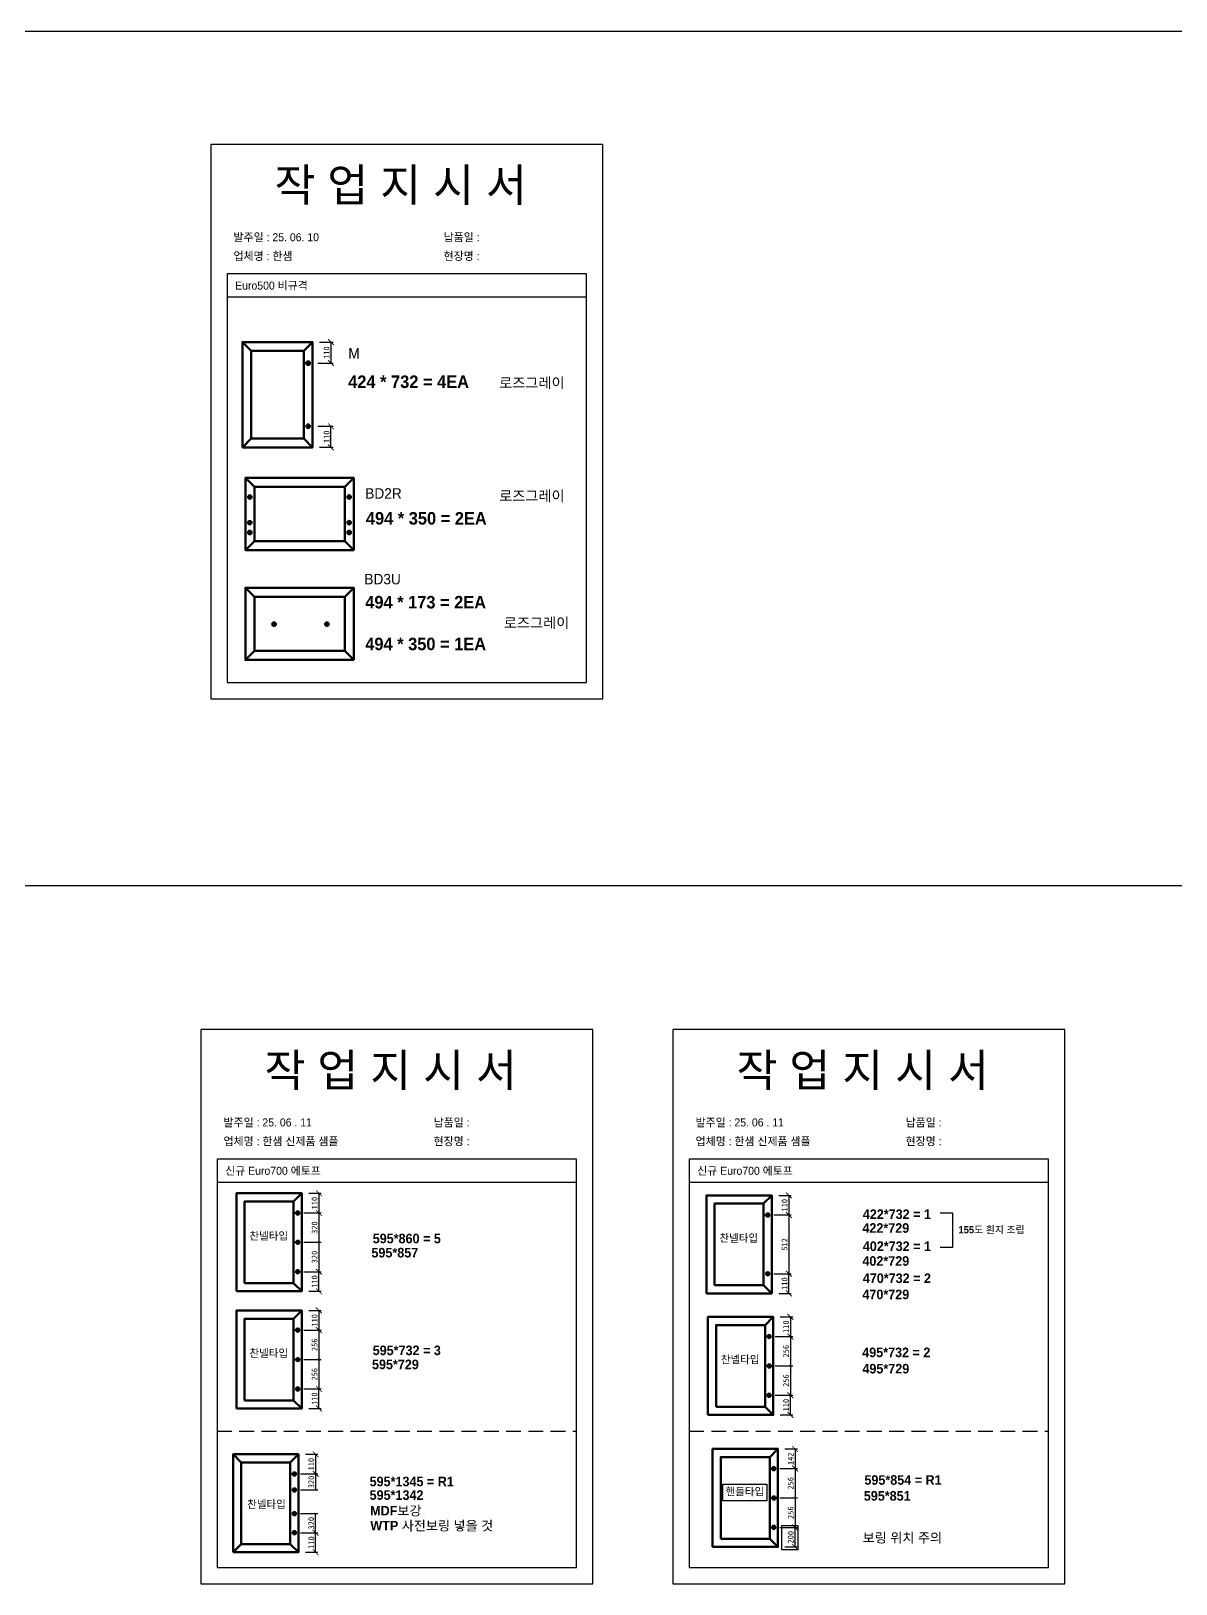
# Model space of a CAD drawing. Header units: millimetres. Extents: x -44117 to 256353, y -2095463 to 65325.
# Drawn here: x 110952 to 115857, y -145960 to -139304 of the extents above; entities that cross this region are included whole.
import ezdxf

# ---------------------------------------------------------------- set-up
doc = ezdxf.new("R2010")
doc.units = ezdxf.units.MM
doc.header["$LTSCALE"] = 10
doc.linetypes.add('HIDDEN', pattern=[9.525, 6.35, -3.175])
doc.layers.add('Layer1', color=7, linetype='Continuous', lineweight=70)
doc.dimstyles.new('ISO-25', dxfattribs={"dimtxt": 2.5, "dimasz": 2.5, "dimexe": 1, "dimexo": 1, "dimtad": 1, "dimtxsty": 'Standard', "dimblk": 'ARCHTICK', "dimcen": 2.5, "dimadec": 0, "dimazin": 0, "dimtfac": 1, "dimtmove": 0, "dimatfit": 3, "dimfxl": 0, "dimarcsym": 0})

# ---------------------------------------------------------------- blocks, each defined once
blk = doc.blocks.new('_ArchTick')
at = {"color": 0, "linetype": 'ByBlock', "const_width": 0.15}
blk.add_lwpolyline([(-0.5, -0.5), (0.5, 0.5)], dxfattribs=at)
blk = doc.blocks.new('*D2733')
at = {"color": 0, "lineweight": -2}
for p, q in [((112180.3, -140997.9), (112246.6, -140997.9)), ((112236.6, -141088.1), (112236.6, -140997.9)), ((112187.8, -141088.1), (112246.6, -141088.1))]:
    blk.add_line(p, q, dxfattribs=at)
at = {"layer": 'Defpoints', "color": 0}
for p in [(112150.3, -140997.9), (112236.6, -140997.9), (112157.8, -141088.1)]:
    blk.add_point(p, dxfattribs=at)
at = {"color": 0, "lineweight": -2, "xscale": 25, "yscale": 25, "zscale": 25}
for p, rotation in [((112236.6, -140997.9), 90), ((112236.6, -141088.1), 270)]:
    blk.add_blockref('_ArchTick', p, dxfattribs=dict(at, rotation=rotation))
at = {"color": 0, "insert": (112217.9, -141043), "char_height": 25, "attachment_point": 5, "rotation": 90}
blk.add_mtext('110', dxfattribs=at)
blk = doc.blocks.new('*D2734')
at = {"color": 0, "lineweight": -2}
for p, q in [((112187.8, -140637), (112246.6, -140637)), ((112236.6, -140637), (112236.6, -140727.3)), ((112180.3, -140727.3), (112246.6, -140727.3))]:
    blk.add_line(p, q, dxfattribs=at)
at = {"layer": 'Defpoints', "color": 0}
for p in [(112157.8, -140637), (112150.3, -140727.3), (112236.6, -140727.3)]:
    blk.add_point(p, dxfattribs=at)
at = {"color": 0, "lineweight": -2, "xscale": 25, "yscale": 25, "zscale": 25}
for p, rotation in [((112236.6, -140637), 90), ((112236.6, -140727.3), 270)]:
    blk.add_blockref('_ArchTick', p, dxfattribs=dict(at, rotation=rotation))
at = {"color": 0, "insert": (112217.9, -140682.2), "char_height": 25, "attachment_point": 5, "rotation": 90}
blk.add_mtext('110', dxfattribs=at)
blk = doc.blocks.new('*D2751')
at = {"color": 0, "lineweight": -2}
for p, q in [((114148.3, -144630.3), (114208.7, -144630.3)), ((114198.7, -144714.3), (114198.7, -144630.3)), ((114155.3, -144714.3), (114208.7, -144714.3))]:
    blk.add_line(p, q, dxfattribs=at)
at = {"layer": 'Defpoints', "color": 0}
for p in [(114118.3, -144630.3), (114198.7, -144630.3), (114125.3, -144714.3)]:
    blk.add_point(p, dxfattribs=at)
at = {"color": 0, "lineweight": -2, "xscale": 25, "yscale": 25, "zscale": 25}
for p, rotation in [((114198.7, -144630.3), 90), ((114198.7, -144714.3), 270)]:
    blk.add_blockref('_ArchTick', p, dxfattribs=dict(at, rotation=rotation))
at = {"color": 0, "insert": (114179.9, -144672.3), "char_height": 25, "attachment_point": 5, "rotation": 90}
blk.add_mtext('110', dxfattribs=at)
blk = doc.blocks.new('*D2752')
at = {"color": 0, "lineweight": -2}
for p, q in [((114155.3, -144294.3), (114208.7, -144294.3)), ((114198.7, -144294.3), (114198.7, -144378.3)), ((114148.3, -144378.3), (114208.7, -144378.3))]:
    blk.add_line(p, q, dxfattribs=at)
at = {"layer": 'Defpoints', "color": 0}
for p in [(114125.3, -144294.3), (114118.3, -144378.3), (114198.7, -144378.3)]:
    blk.add_point(p, dxfattribs=at)
at = {"color": 0, "lineweight": -2, "xscale": 25, "yscale": 25, "zscale": 25}
for p, rotation in [((114198.7, -144294.3), 90), ((114198.7, -144378.3), 270)]:
    blk.add_blockref('_ArchTick', p, dxfattribs=dict(at, rotation=rotation))
at = {"color": 0, "insert": (114179.9, -144336.3), "char_height": 25, "attachment_point": 5, "rotation": 90}
blk.add_mtext('110', dxfattribs=at)
blk = doc.blocks.new('*D2753')
at = {"color": 0, "lineweight": -2}
for p, q in [((114133.3, -144378.3), (114208.7, -144378.3)), ((114198.7, -144378.3), (114198.7, -144630.3)), ((114133.3, -144630.3), (114208.7, -144630.3))]:
    blk.add_line(p, q, dxfattribs=at)
at = {"layer": 'Defpoints', "color": 0}
for p in [(114118.3, -144378.3), (114118.3, -144630.3), (114198.7, -144630.3)]:
    blk.add_point(p, dxfattribs=at)
at = {"color": 0, "lineweight": -2, "xscale": 10, "yscale": 10, "zscale": 10}
for p, rotation in [((114198.7, -144378.3), 90), ((114198.7, -144630.3), 270)]:
    blk.add_blockref('_ArchTick', p, dxfattribs=dict(at, rotation=rotation))
at = {"color": 0, "insert": (114179.9, -144504.3), "char_height": 25, "attachment_point": 5, "rotation": 90}
blk.add_mtext('512', dxfattribs=at)
blk = doc.blocks.new('*D2754')
at = {"color": 0, "lineweight": -2}
for p, q in [((112134.8, -144621.4), (112195.2, -144621.4)), ((112185.2, -144705.4), (112185.2, -144621.4)), ((112141.8, -144705.4), (112195.2, -144705.4))]:
    blk.add_line(p, q, dxfattribs=at)
at = {"layer": 'Defpoints', "color": 0}
for p in [(112104.8, -144621.4), (112185.2, -144621.4), (112111.8, -144705.4)]:
    blk.add_point(p, dxfattribs=at)
at = {"color": 0, "lineweight": -2, "xscale": 25, "yscale": 25, "zscale": 25}
for p, rotation in [((112185.2, -144621.4), 90), ((112185.2, -144705.4), 270)]:
    blk.add_blockref('_ArchTick', p, dxfattribs=dict(at, rotation=rotation))
at = {"color": 0, "insert": (112166.5, -144663.4), "char_height": 25, "attachment_point": 5, "rotation": 90}
blk.add_mtext('110', dxfattribs=at)
blk = doc.blocks.new('*D2755')
at = {"color": 0, "lineweight": -2}
for p, q in [((112141.8, -144285.4), (112195.2, -144285.4)), ((112185.2, -144285.4), (112185.2, -144369.4)), ((112134.8, -144369.4), (112195.2, -144369.4))]:
    blk.add_line(p, q, dxfattribs=at)
at = {"layer": 'Defpoints', "color": 0}
for p in [(112111.8, -144285.4), (112104.8, -144369.4), (112185.2, -144369.4)]:
    blk.add_point(p, dxfattribs=at)
at = {"color": 0, "lineweight": -2, "xscale": 25, "yscale": 25, "zscale": 25}
for p, rotation in [((112185.2, -144285.4), 90), ((112185.2, -144369.4), 270)]:
    blk.add_blockref('_ArchTick', p, dxfattribs=dict(at, rotation=rotation))
at = {"color": 0, "insert": (112166.5, -144327.4), "char_height": 25, "attachment_point": 5, "rotation": 90}
blk.add_mtext('110', dxfattribs=at)
blk = doc.blocks.new('*D2756')
at = {"color": 0, "lineweight": -2}
for p, q in [((112119.8, -144369.4), (112195.2, -144369.4)), ((112185.2, -144369.4), (112185.2, -144495.4)), ((112120.3, -144495.4), (112195.2, -144495.4))]:
    blk.add_line(p, q, dxfattribs=at)
at = {"layer": 'Defpoints', "color": 0}
for p in [(112104.8, -144369.4), (112105.3, -144495.4), (112185.2, -144495.4)]:
    blk.add_point(p, dxfattribs=at)
at = {"color": 0, "lineweight": -2, "xscale": 10, "yscale": 10, "zscale": 10}
for p, rotation in [((112185.2, -144369.4), 90), ((112185.2, -144495.4), 270)]:
    blk.add_blockref('_ArchTick', p, dxfattribs=dict(at, rotation=rotation))
at = {"color": 0, "insert": (112166.5, -144432.4), "char_height": 25, "attachment_point": 5, "rotation": 90}
blk.add_mtext('320', dxfattribs=at)
blk = doc.blocks.new('*D2757')
at = {"color": 0, "lineweight": -2}
for p, q in [((112120.3, -144495.4), (112195.2, -144495.4)), ((112185.2, -144495.4), (112185.2, -144621.4)), ((112120.3, -144621.4), (112195.2, -144621.4))]:
    blk.add_line(p, q, dxfattribs=at)
at = {"layer": 'Defpoints', "color": 0}
for p in [(112105.3, -144495.4), (112105.3, -144621.4), (112185.2, -144621.4)]:
    blk.add_point(p, dxfattribs=at)
at = {"color": 0, "lineweight": -2, "xscale": 10, "yscale": 10, "zscale": 10}
for p, rotation in [((112185.2, -144495.4), 90), ((112185.2, -144621.4), 270)]:
    blk.add_blockref('_ArchTick', p, dxfattribs=dict(at, rotation=rotation))
at = {"color": 0, "insert": (112166.5, -144558.4), "char_height": 25, "attachment_point": 5, "rotation": 90}
blk.add_mtext('320', dxfattribs=at)
blk = doc.blocks.new('*D2758')
at = {"color": 0, "lineweight": -2}
for p, q in [((112134.8, -145123.7), (112195.2, -145123.7)), ((112185.2, -145207.7), (112185.2, -145123.7)), ((112141.8, -145207.7), (112195.2, -145207.7))]:
    blk.add_line(p, q, dxfattribs=at)
at = {"layer": 'Defpoints', "color": 0}
for p in [(112104.8, -145123.7), (112185.2, -145123.7), (112111.8, -145207.7)]:
    blk.add_point(p, dxfattribs=at)
at = {"color": 0, "lineweight": -2, "xscale": 25, "yscale": 25, "zscale": 25}
for p, rotation in [((112185.2, -145123.7), 90), ((112185.2, -145207.7), 270)]:
    blk.add_blockref('_ArchTick', p, dxfattribs=dict(at, rotation=rotation))
at = {"color": 0, "insert": (112166.5, -145165.7), "char_height": 25, "attachment_point": 5, "rotation": 90}
blk.add_mtext('110', dxfattribs=at)
blk = doc.blocks.new('*D2759')
at = {"color": 0, "lineweight": -2}
for p, q in [((112141.8, -144787.7), (112195.2, -144787.7)), ((112185.2, -144787.7), (112185.2, -144871.7)), ((112134.8, -144871.7), (112195.2, -144871.7))]:
    blk.add_line(p, q, dxfattribs=at)
at = {"layer": 'Defpoints', "color": 0}
for p in [(112111.8, -144787.7), (112104.8, -144871.7), (112185.2, -144871.7)]:
    blk.add_point(p, dxfattribs=at)
at = {"color": 0, "lineweight": -2, "xscale": 25, "yscale": 25, "zscale": 25}
for p, rotation in [((112185.2, -144787.7), 90), ((112185.2, -144871.7), 270)]:
    blk.add_blockref('_ArchTick', p, dxfattribs=dict(at, rotation=rotation))
at = {"color": 0, "insert": (112166.5, -144829.7), "char_height": 25, "attachment_point": 5, "rotation": 90}
blk.add_mtext('110', dxfattribs=at)
blk = doc.blocks.new('*D2760')
at = {"color": 0, "lineweight": -2}
for p, q in [((112119.8, -144871.7), (112195.2, -144871.7)), ((112185.2, -144871.7), (112185.2, -144997.7)), ((112120.3, -144997.7), (112195.2, -144997.7))]:
    blk.add_line(p, q, dxfattribs=at)
at = {"layer": 'Defpoints', "color": 0}
for p in [(112104.8, -144871.7), (112105.3, -144997.7), (112185.2, -144997.7)]:
    blk.add_point(p, dxfattribs=at)
at = {"color": 0, "lineweight": -2, "xscale": 10, "yscale": 10, "zscale": 10}
for p, rotation in [((112185.2, -144871.7), 90), ((112185.2, -144997.7), 270)]:
    blk.add_blockref('_ArchTick', p, dxfattribs=dict(at, rotation=rotation))
at = {"color": 0, "insert": (112166.5, -144934.7), "char_height": 25, "attachment_point": 5, "rotation": 90}
blk.add_mtext('256', dxfattribs=at)
blk = doc.blocks.new('*D2761')
at = {"color": 0, "lineweight": -2}
for p, q in [((112120.3, -144997.7), (112195.2, -144997.7)), ((112185.2, -144997.7), (112185.2, -145123.7)), ((112120.3, -145123.7), (112195.2, -145123.7))]:
    blk.add_line(p, q, dxfattribs=at)
at = {"layer": 'Defpoints', "color": 0}
for p in [(112105.3, -144997.7), (112105.3, -145123.7), (112185.2, -145123.7)]:
    blk.add_point(p, dxfattribs=at)
at = {"color": 0, "lineweight": -2, "xscale": 10, "yscale": 10, "zscale": 10}
for p, rotation in [((112185.2, -144997.7), 90), ((112185.2, -145123.7), 270)]:
    blk.add_blockref('_ArchTick', p, dxfattribs=dict(at, rotation=rotation))
at = {"color": 0, "insert": (112166.5, -145060.7), "char_height": 25, "attachment_point": 5, "rotation": 90}
blk.add_mtext('256', dxfattribs=at)
blk = doc.blocks.new('*D2762')
at = {"color": 0, "lineweight": -2}
for p, q in [((112120.6, -145740), (112181, -145740)), ((112171, -145824), (112171, -145740)), ((112127.6, -145824), (112181, -145824))]:
    blk.add_line(p, q, dxfattribs=at)
at = {"layer": 'Defpoints', "color": 0}
for p in [(112090.6, -145740), (112171, -145740), (112097.6, -145824)]:
    blk.add_point(p, dxfattribs=at)
at = {"color": 0, "lineweight": -2, "xscale": 25, "yscale": 25, "zscale": 25}
for p, rotation in [((112171, -145740), 90), ((112171, -145824), 270)]:
    blk.add_blockref('_ArchTick', p, dxfattribs=dict(at, rotation=rotation))
at = {"color": 0, "insert": (112152.2, -145782), "char_height": 25, "attachment_point": 5, "rotation": 90}
blk.add_mtext('110', dxfattribs=at)
blk = doc.blocks.new('*D2763')
at = {"color": 0, "lineweight": -2}
for p, q in [((112127.6, -145404), (112181, -145404)), ((112171, -145404), (112171, -145488)), ((112120.6, -145488), (112181, -145488))]:
    blk.add_line(p, q, dxfattribs=at)
at = {"layer": 'Defpoints', "color": 0}
for p in [(112097.6, -145404), (112090.6, -145488), (112171, -145488)]:
    blk.add_point(p, dxfattribs=at)
at = {"color": 0, "lineweight": -2, "xscale": 25, "yscale": 25, "zscale": 25}
for p, rotation in [((112171, -145404), 90), ((112171, -145488), 270)]:
    blk.add_blockref('_ArchTick', p, dxfattribs=dict(at, rotation=rotation))
at = {"color": 0, "insert": (112152.2, -145446), "char_height": 25, "attachment_point": 5, "rotation": 90}
blk.add_mtext('110', dxfattribs=at)
blk = doc.blocks.new('*D2764')
at = {"color": 0, "lineweight": -2}
for p, q in [((112105.6, -145488), (112181, -145488)), ((112171, -145488), (112171, -145556.8)), ((112105.6, -145556.8), (112181, -145556.8))]:
    blk.add_line(p, q, dxfattribs=at)
at = {"layer": 'Defpoints', "color": 0}
for p in [(112090.6, -145488), (112090.6, -145556.8), (112171, -145556.8)]:
    blk.add_point(p, dxfattribs=at)
at = {"color": 0, "lineweight": -2, "xscale": 10, "yscale": 10, "zscale": 10}
for p, rotation in [((112171, -145488), 90), ((112171, -145556.8), 270)]:
    blk.add_blockref('_ArchTick', p, dxfattribs=dict(at, rotation=rotation))
at = {"color": 0, "insert": (112152.2, -145522.4), "char_height": 25, "attachment_point": 5, "rotation": 90}
blk.add_mtext('320', dxfattribs=at)
blk = doc.blocks.new('*D2765')
at = {"color": 0, "lineweight": -2}
for p, q in [((112105.6, -145658.1), (112181, -145658.1)), ((112171, -145740), (112171, -145658.1)), ((112105.6, -145740), (112181, -145740))]:
    blk.add_line(p, q, dxfattribs=at)
at = {"layer": 'Defpoints', "color": 0}
for p in [(112090.6, -145658.1), (112171, -145658.1), (112090.6, -145740)]:
    blk.add_point(p, dxfattribs=at)
at = {"color": 0, "lineweight": -2, "xscale": 10, "yscale": 10, "zscale": 10}
for p, rotation in [((112171, -145658.1), 90), ((112171, -145740), 270)]:
    blk.add_blockref('_ArchTick', p, dxfattribs=dict(at, rotation=rotation))
at = {"color": 0, "insert": (112152.2, -145699.1), "char_height": 25, "attachment_point": 5, "rotation": 90}
blk.add_mtext('320', dxfattribs=at)
blk = doc.blocks.new('*D2766')
at = {"color": 0, "lineweight": -2}
for p, q in [((114154.4, -145151), (114214.8, -145151)), ((114204.8, -145235), (114204.8, -145151)), ((114161.4, -145235), (114214.8, -145235))]:
    blk.add_line(p, q, dxfattribs=at)
at = {"layer": 'Defpoints', "color": 0}
for p in [(114124.4, -145151), (114204.8, -145151), (114131.4, -145235)]:
    blk.add_point(p, dxfattribs=at)
at = {"color": 0, "lineweight": -2, "xscale": 25, "yscale": 25, "zscale": 25}
for p, rotation in [((114204.8, -145151), 90), ((114204.8, -145235), 270)]:
    blk.add_blockref('_ArchTick', p, dxfattribs=dict(at, rotation=rotation))
at = {"color": 0, "insert": (114186.1, -145193), "char_height": 25, "attachment_point": 5, "rotation": 90}
blk.add_mtext('110', dxfattribs=at)
blk = doc.blocks.new('*D2767')
at = {"color": 0, "lineweight": -2}
for p, q in [((114161.4, -144815), (114214.8, -144815)), ((114204.8, -144815), (114204.8, -144899)), ((114154.4, -144899), (114214.8, -144899))]:
    blk.add_line(p, q, dxfattribs=at)
at = {"layer": 'Defpoints', "color": 0}
for p in [(114131.4, -144815), (114124.4, -144899), (114204.8, -144899)]:
    blk.add_point(p, dxfattribs=at)
at = {"color": 0, "lineweight": -2, "xscale": 25, "yscale": 25, "zscale": 25}
for p, rotation in [((114204.8, -144815), 90), ((114204.8, -144899), 270)]:
    blk.add_blockref('_ArchTick', p, dxfattribs=dict(at, rotation=rotation))
at = {"color": 0, "insert": (114186.1, -144857), "char_height": 25, "attachment_point": 5, "rotation": 90}
blk.add_mtext('110', dxfattribs=at)
blk = doc.blocks.new('*D2768')
at = {"color": 0, "lineweight": -2}
for p, q in [((114139.4, -144899), (114214.8, -144899)), ((114204.8, -144899), (114204.8, -145025)), ((114139.9, -145025), (114214.8, -145025))]:
    blk.add_line(p, q, dxfattribs=at)
at = {"layer": 'Defpoints', "color": 0}
for p in [(114124.4, -144899), (114124.9, -145025), (114204.8, -145025)]:
    blk.add_point(p, dxfattribs=at)
at = {"color": 0, "lineweight": -2, "xscale": 10, "yscale": 10, "zscale": 10}
for p, rotation in [((114204.8, -144899), 90), ((114204.8, -145025), 270)]:
    blk.add_blockref('_ArchTick', p, dxfattribs=dict(at, rotation=rotation))
at = {"color": 0, "insert": (114186.1, -144962), "char_height": 25, "attachment_point": 5, "rotation": 90}
blk.add_mtext('256', dxfattribs=at)
blk = doc.blocks.new('*D2769')
at = {"color": 0, "lineweight": -2}
for p, q in [((114139.9, -145025), (114214.8, -145025)), ((114204.8, -145025), (114204.8, -145151)), ((114139.9, -145151), (114214.8, -145151))]:
    blk.add_line(p, q, dxfattribs=at)
at = {"layer": 'Defpoints', "color": 0}
for p in [(114124.9, -145025), (114124.9, -145151), (114204.8, -145151)]:
    blk.add_point(p, dxfattribs=at)
at = {"color": 0, "lineweight": -2, "xscale": 10, "yscale": 10, "zscale": 10}
for p, rotation in [((114204.8, -145025), 90), ((114204.8, -145151), 270)]:
    blk.add_blockref('_ArchTick', p, dxfattribs=dict(at, rotation=rotation))
at = {"color": 0, "insert": (114186.1, -145088), "char_height": 25, "attachment_point": 5, "rotation": 90}
blk.add_mtext('256', dxfattribs=at)
blk = doc.blocks.new('*D2770')
at = {"color": 0, "lineweight": -2}
for p, q in [((114174.4, -145717.2), (114234.7, -145717.2)), ((114224.7, -145801.2), (114224.7, -145717.2)), ((114181.4, -145801.2), (114234.7, -145801.2))]:
    blk.add_line(p, q, dxfattribs=at)
at = {"layer": 'Defpoints', "color": 0}
for p in [(114144.4, -145717.2), (114224.7, -145717.2), (114151.4, -145801.2)]:
    blk.add_point(p, dxfattribs=at)
at = {"color": 0, "lineweight": -2, "xscale": 25, "yscale": 25, "zscale": 25}
for p, rotation in [((114224.7, -145717.2), 90), ((114224.7, -145801.2), 270)]:
    blk.add_blockref('_ArchTick', p, dxfattribs=dict(at, rotation=rotation))
at = {"color": 0, "insert": (114206, -145759.2), "char_height": 25, "attachment_point": 5, "rotation": 90}
blk.add_mtext('200', dxfattribs=at)
blk = doc.blocks.new('*D2771')
at = {"color": 0, "lineweight": -2}
for p, q in [((114181.4, -145381.2), (114234.7, -145381.2)), ((114224.7, -145381.2), (114224.7, -145465.2)), ((114174.4, -145465.2), (114234.7, -145465.2))]:
    blk.add_line(p, q, dxfattribs=at)
at = {"layer": 'Defpoints', "color": 0}
for p in [(114151.4, -145381.2), (114144.4, -145465.2), (114224.7, -145465.2)]:
    blk.add_point(p, dxfattribs=at)
at = {"color": 0, "lineweight": -2, "xscale": 25, "yscale": 25, "zscale": 25}
for p, rotation in [((114224.7, -145381.2), 90), ((114224.7, -145465.2), 270)]:
    blk.add_blockref('_ArchTick', p, dxfattribs=dict(at, rotation=rotation))
at = {"color": 0, "insert": (114206, -145423.2), "char_height": 25, "attachment_point": 5, "rotation": 90}
blk.add_mtext('142', dxfattribs=at)
blk = doc.blocks.new('*D2772')
at = {"color": 0, "lineweight": -2}
for p, q in [((114159.4, -145465.2), (114234.7, -145465.2)), ((114224.7, -145465.2), (114224.7, -145591.2)), ((114159.8, -145591.2), (114234.7, -145591.2))]:
    blk.add_line(p, q, dxfattribs=at)
at = {"layer": 'Defpoints', "color": 0}
for p in [(114144.4, -145465.2), (114144.8, -145591.2), (114224.7, -145591.2)]:
    blk.add_point(p, dxfattribs=at)
at = {"color": 0, "lineweight": -2, "xscale": 10, "yscale": 10, "zscale": 10}
for p, rotation in [((114224.7, -145465.2), 90), ((114224.7, -145591.2), 270)]:
    blk.add_blockref('_ArchTick', p, dxfattribs=dict(at, rotation=rotation))
at = {"color": 0, "insert": (114206, -145528.2), "char_height": 25, "attachment_point": 5, "rotation": 90}
blk.add_mtext('256', dxfattribs=at)
blk = doc.blocks.new('*D2773')
at = {"color": 0, "lineweight": -2}
for p, q in [((114159.8, -145591.2), (114234.7, -145591.2)), ((114224.7, -145591.2), (114224.7, -145717.2)), ((114159.8, -145717.2), (114234.7, -145717.2))]:
    blk.add_line(p, q, dxfattribs=at)
at = {"layer": 'Defpoints', "color": 0}
for p in [(114144.8, -145591.2), (114144.8, -145717.2), (114224.7, -145717.2)]:
    blk.add_point(p, dxfattribs=at)
at = {"color": 0, "lineweight": -2, "xscale": 10, "yscale": 10, "zscale": 10}
for p, rotation in [((114224.7, -145591.2), 90), ((114224.7, -145717.2), 270)]:
    blk.add_blockref('_ArchTick', p, dxfattribs=dict(at, rotation=rotation))
at = {"color": 0, "insert": (114206, -145654.2), "char_height": 25, "attachment_point": 5, "rotation": 90}
blk.add_mtext('256', dxfattribs=at)

msp = doc.modelspace()

# ---------------------------------------------------------------- linework, layer by layer
at = {"color": 1}
for p, q in [((104268.80493, -139303.9601), (196537.95179, -139303.9601)), ((104268.80493, -139303.9601), (196537.95179, -139303.9601)), ((104268.80493, -142966.20587), (196537.95179, -142966.20587)), ((104268.80493, -142966.20587), (196537.95179, -142966.20587))]:
    msp.add_line(p, q, dxfattribs=at)
for p, q in [((113331.58944, -140344.76879), (111791.58944, -140344.76879)), ((113331.58944, -140444.76879), (111791.58944, -140444.76879)), ((113288.75907, -144138.74734), (111748.75907, -144138.74734)), ((115311.06554, -144138.74734), (113771.06554, -144138.74734)), ((113288.75907, -144238.74734), (111748.75907, -144238.74734)), ((115311.06554, -144238.74734), (113771.06554, -144238.74734))]:
    msp.add_line(p, q)
at = {"linetype": 'HIDDEN'}
for p, q in [((111748.75907, -145304.71816), (113288.75907, -145304.71816)), ((113771.06554, -145304.71816), (115311.06554, -145304.71816))]:
    msp.add_line(p, q, dxfattribs=at)
for points in [[(111721.58944, -142165.59907), (113401.58944, -142165.59907), (113401.58944, -139789.59907), (111721.58944, -139789.59907)], [(111678.75907, -145959.57761), (113358.75907, -145959.57761), (113358.75907, -143583.57761), (111678.75907, -143583.57761)], [(113701.06554, -145959.57761), (115381.06554, -145959.57761), (115381.06554, -143583.57761), (113701.06554, -143583.57761)]]:
    msp.add_lwpolyline(points, close=True)
for points in [[(111791.58944, -140344.76879), (111791.58944, -142095.59907), (113331.58944, -142095.59907), (113331.58944, -140344.76879)], [(111748.75907, -144138.74734), (111748.75907, -145889.57761), (113288.75907, -145889.57761), (113288.75907, -144138.74734)], [(113771.06554, -144138.74734), (113771.06554, -145889.57761), (115311.06554, -145889.57761), (115311.06554, -144138.74734)], [(114846.87743, -144368.69551), (114899.77121, -144368.69551), (114899.77121, -144518.15253), (114846.87743, -144518.15253)]]:
    msp.add_lwpolyline(points)
at = {"color": 1}
msp.add_lwpolyline([(113916.12246, -145532.10311), (114103.99882, -145532.10311), (114103.99882, -145602.78927), (113916.12246, -145602.78927)], close=True, dxfattribs=at)
at = {"color": 242, "true_color": 0xcd2027}
msp.add_lwpolyline([(114167.94769, -145708.8773), (114237.24844, -145708.8773), (114237.24844, -145813.68485), (114167.94769, -145813.68485)], close=True, dxfattribs=at)
at = {"layer": 'Layer1'}
for p, q in [((111894.6759, -140674.63609), (111857.08568, -140637.04587)), ((112120.21722, -140674.63609), (112157.80744, -140637.04587)), ((112139.01233, -140715.98533), (112139.01233, -140738.53947)), ((112150.2894, -140997.91199), (112127.73527, -140997.91199)), ((112139.01233, -140986.63492), (112139.01233, -141009.18905)), ((111857.08568, -141088.12851), (111894.6759, -141050.53829)), ((112157.80744, -141088.12851), (112120.21722, -141050.53829)), ((111908.52174, -141257.6638), (111869.83017, -141218.97224)), ((112334.12892, -141218.97224), (112295.43736, -141257.6638)), ((111888.88794, -141289.76271), (111888.88794, -141312.31684)), ((112314.56094, -141289.76271), (112314.56094, -141312.31684)), ((111900.16501, -141301.03977), (111877.61088, -141301.03977)), ((112325.838, -141301.03977), (112303.28387, -141301.03977)), ((111899.95674, -141410.83869), (111877.40261, -141410.83869)), ((111888.67967, -141399.56162), (111888.67967, -141422.11575)), ((112325.62973, -141410.83869), (112303.0756, -141410.83869)), ((112314.35266, -141399.56162), (112314.35266, -141422.11575)), ((111908.52174, -141489.81317), (111869.83017, -141528.50474)), ((111900.55963, -141453.04121), (111878.0055, -141453.04121)), ((111889.28257, -141441.76415), (111889.28257, -141464.31828)), ((112334.12892, -141528.50474), (112295.43736, -141489.81317)), ((112326.23262, -141453.04121), (112303.67849, -141453.04121)), ((112314.95556, -141441.76415), (112314.95556, -141464.31828)), ((111908.52174, -141728.50923), (111869.83017, -141689.81767)), ((112334.12892, -141689.81767), (112295.43736, -141728.50923)), ((112004.19117, -141845.8985), (111981.63704, -141845.8985)), ((111992.91411, -141834.62144), (111992.91411, -141857.17557)), ((112230.59873, -141845.8985), (112208.0446, -141845.8985)), ((112219.32167, -141834.62144), (112219.32167, -141857.17557)), ((111908.52174, -141960.65861), (111869.83017, -141999.35017)), ((112334.12892, -141999.35017), (112295.43736, -141960.65861)), ((112076.83381, -144320.36917), (112111.83381, -144285.36917)), ((112094.33381, -144358.86917), (112094.33381, -144379.86917)), ((114090.3027, -144329.33182), (114125.3027, -144294.33182)), ((114107.8027, -144367.83182), (114107.8027, -144388.83182)), ((112094.76584, -144484.86917), (112094.76584, -144505.86917)), ((112104.83381, -144621.36917), (112083.83381, -144621.36917)), ((112094.33381, -144610.86917), (112094.33381, -144631.86917)), ((114107.8027, -144619.83182), (114107.8027, -144640.83182)), ((112111.83381, -144705.36917), (112076.83381, -144670.36917)), ((114125.3027, -144714.33182), (114090.3027, -144679.33182)), ((114118.3027, -144630.33182), (114097.3027, -144630.33182)), ((112076.83381, -144822.69423), (112111.83381, -144787.69423)), ((114096.42005, -144850.01251), (114131.42005, -144815.01251)), ((112094.33381, -144861.19423), (112094.33381, -144882.19423)), ((114113.92005, -144888.51251), (114113.92005, -144909.51251)), ((112094.76584, -144987.19423), (112094.76584, -145008.19423)), ((114114.35208, -145014.51251), (114114.35208, -145035.51251)), ((112104.83381, -145123.69423), (112083.83381, -145123.69423)), ((112094.33381, -145113.19423), (112094.33381, -145134.19423)), ((114124.42005, -145151.01251), (114103.42005, -145151.01251)), ((114113.92005, -145140.51251), (114113.92005, -145161.51251)), ((112111.83381, -145207.69423), (112076.83381, -145172.69423)), ((114131.42005, -145235.01251), (114096.42005, -145200.01251)), ((111852.58603, -145438.99037), (111817.58603, -145403.99037)), ((112062.58603, -145438.99037), (112097.58603, -145403.99037)), ((114116.35672, -145416.18485), (114151.35672, -145381.18485)), ((112080.08603, -145477.49037), (112080.08603, -145498.49037)), ((114133.85672, -145454.68485), (114133.85672, -145475.68485)), ((112090.58603, -145556.83629), (112069.58603, -145556.83629)), ((112080.08603, -145546.33629), (112080.08603, -145567.33629)), ((114134.28874, -145580.68485), (114134.28874, -145601.68485)), ((112090.58603, -145658.11965), (112069.58603, -145658.11965)), ((112080.08603, -145647.61965), (112080.08603, -145668.61965)), ((112090.58603, -145739.99037), (112069.58603, -145739.99037)), ((112080.08603, -145729.49037), (112080.08603, -145750.49037)), ((114144.35672, -145717.18485), (114123.35672, -145717.18485)), ((114133.85672, -145706.68485), (114133.85672, -145727.68485)), ((111852.58603, -145788.99037), (111817.58603, -145823.99037)), ((112097.58603, -145823.99037), (112062.58603, -145788.99037)), ((114151.35672, -145801.18485), (114116.35672, -145766.18485))]:
    msp.add_line(p, q, dxfattribs=at)
for points in [[(111857.08568, -141088.12851), (112157.80744, -141088.12851), (112157.80744, -140637.04587), (111857.08568, -140637.04587)], [(111894.6759, -141050.53829), (112120.21722, -141050.53829), (112120.21722, -140674.63609), (111894.6759, -140674.63609)], [(112150.2894, -140727.2624), (112127.73527, -140727.2624)], [(112334.12892, -141528.50474), (112334.12892, -141218.97224), (111869.83017, -141218.97224), (111869.83017, -141528.50474)], [(112295.43736, -141489.81317), (112295.43736, -141257.6638), (111908.52174, -141257.6638), (111908.52174, -141489.81317)], [(112334.12892, -141999.35017), (112334.12892, -141689.81767), (111869.83017, -141689.81767), (111869.83017, -141999.35017)], [(112295.43736, -141960.65861), (112295.43736, -141728.50923), (111908.52174, -141728.50923), (111908.52174, -141960.65861)], [(111831.83381, -144705.36917), (112111.83381, -144705.36917), (112111.83381, -144285.36917), (111831.83381, -144285.36917)], [(111866.83381, -144670.36917), (112076.83381, -144670.36917), (112076.83381, -144320.36917), (111866.83381, -144320.36917)], [(113845.3027, -144714.33182), (114125.3027, -144714.33182), (114125.3027, -144294.33182), (113845.3027, -144294.33182)], [(113880.3027, -144679.33182), (114090.3027, -144679.33182), (114090.3027, -144329.33182), (113880.3027, -144329.33182)], [(112104.83381, -144369.36917), (112083.83381, -144369.36917)], [(114118.3027, -144378.33182), (114097.3027, -144378.33182)], [(112105.26584, -144495.36917), (112084.26584, -144495.36917)], [(111831.83381, -145207.69423), (112111.83381, -145207.69423), (112111.83381, -144787.69423), (111831.83381, -144787.69423)], [(111866.83381, -145172.69423), (112076.83381, -145172.69423), (112076.83381, -144822.69423), (111866.83381, -144822.69423)], [(113851.42005, -145235.01251), (114131.42005, -145235.01251), (114131.42005, -144815.01251), (113851.42005, -144815.01251)], [(112104.83381, -144871.69423), (112083.83381, -144871.69423)], [(113886.42005, -145200.01251), (114096.42005, -145200.01251), (114096.42005, -144850.01251), (113886.42005, -144850.01251)], [(114124.42005, -144899.01251), (114103.42005, -144899.01251)], [(112105.26584, -144997.69423), (112084.26584, -144997.69423)], [(114124.85208, -145025.01251), (114103.85208, -145025.01251)], [(111817.58603, -145823.99037), (112097.58603, -145823.99037), (112097.58603, -145403.99037), (111817.58603, -145403.99037)], [(113871.35672, -145801.18485), (114151.35672, -145801.18485), (114151.35672, -145381.18485), (113871.35672, -145381.18485)], [(113906.35672, -145766.18485), (114116.35672, -145766.18485), (114116.35672, -145416.18485), (113906.35672, -145416.18485)], [(111852.58603, -145788.99037), (112062.58603, -145788.99037), (112062.58603, -145438.99037), (111852.58603, -145438.99037)], [(112090.58603, -145487.99037), (112069.58603, -145487.99037)], [(114144.35672, -145465.18485), (114123.35672, -145465.18485)], [(114144.78874, -145591.18485), (114123.78874, -145591.18485)]]:
    msp.add_lwpolyline(points, close=True, dxfattribs=at)
for centre, radius in [((112139.01233, -140727.2624), 7.51804), ((112139.01233, -140997.91199), 7.51804), ((111888.88794, -141301.03977), 7.51804), ((112314.56094, -141301.03977), 7.51804), ((111888.67967, -141410.83869), 7.51804), ((112314.35266, -141410.83869), 7.51804), ((111889.28257, -141453.04121), 7.51804), ((112314.95556, -141453.04121), 7.51804), ((111992.91411, -141845.8985), 7.51804), ((112219.32167, -141845.8985), 7.51804), ((112094.33381, -144369.36917), 7), ((114107.8027, -144378.33182), 7), ((112094.76584, -144495.36917), 7), ((112094.33381, -144621.36917), 7), ((114107.8027, -144630.33182), 7), ((112094.33381, -144871.69423), 7), ((114113.92005, -144899.01251), 7), ((112094.76584, -144997.69423), 7), ((114114.35208, -145025.01251), 7), ((112094.33381, -145123.69423), 7), ((114113.92005, -145151.01251), 7), ((112080.08603, -145487.99037), 7), ((114133.85672, -145465.18485), 7), ((112080.08603, -145556.83629), 7), ((114134.28874, -145591.18485), 7), ((112080.08603, -145658.11965), 7), ((112080.08603, -145739.99037), 7), ((114133.85672, -145717.18485), 7)]:
    msp.add_circle(centre, radius, dxfattribs=at)

# ---------------------------------------------------------------- texts
at = {"attachment_point": 1}
for s, width, gutter_width, heights, insert, char_height in [('{\\fGulim|b0|i0|c129|p50;작 업 지 시 서}', 3307.3198183, 12.5, [-155.84554], (111994.39605, -139893.76158), 140), ('{\\fGulim|b0|i0|c129|p50;발주일 : 25. 06. 10}', 3307.3198183, 12.5, [34.50412], (111819.18669, -140170.482), 34.3), ('{\\fGulim|b0|i0|c129|p50;납품일 : }', 3307.3198183, 12.5, [37.67976], (112719.16467, -140170.482), 34.3), ('{\\fGulim|b0|i0|c129|p50;업체명 : 한샘}', 3307.3198183, 12.5, [36.11279], (111819.18669, -140251.13818), 34.3), ('{\\fGulim|b0|i0|c129|p50;현장명 : }', 3307.3198183, 12.5, [-38.2735], (112719.16467, -140251.13818), 34.3), ('{\\fGulim|b0|i0|c129|p50;Euro500 비규격}', 3307.3198183, 12.5, [-38.22783], (111826.22889, -140377.80428), 34.3), ('{\\fGulim|b0|i0|c129|p50;M}', 4315.1726254, 16.30918, [-45.94418], (112311.20689, -140662.6475), 44.7523763), ('{\\fGulim|b1|i0|c129|p50;424 * 732 = 4EA}', 3452.1381003, 13.04734, [-55.33667], (112310.49886, -140780.08317), 53.7028516), ('{\\fGulim|b0|i0|c129|p50;로즈그레이}', 4315.1726254, 16.30918, [-49.87715], (112957.12805, -140789.17922), 44.7523763), ('{\\fGulim|b0|i0|c129|p50;BD2R}', 4315.1726254, 16.30918, [-46.00377], (112383.69531, -141263.38211), 44.7523763), ('{\\fGulim|b0|i0|c129|p50;로즈그레이}', 4315.1726254, 16.30918, [-49.87715], (112957.12805, -141273.92163), 44.7523763), ('{\\fGulim|b1|i0|c129|p50;494 * 350 = 2EA}', 3452.1381003, 13.04734, [-55.33667], (112386.37254, -141365.51873), 53.7028516), ('{\\fGulim|b0|i0|c129|p50;BD3U}', 4315.1726254, 16.30918, [-45.88459], (112379.83596, -141630.59321), 44.7523763), ('{\\fGulim|b1|i0|c129|p50;494 * 173 = 2EA\\P\\P494 * 350 = 1EA}', 3452.1381003, 13.04734, [-234.48824], (112383.69531, -141724.89465), 53.7028516), ('{\\fGulim|b0|i0|c129|p50;로즈그레이}', 4315.1726254, 16.30918, [-49.87715], (112977.13435, -141817.83808), 44.7523763), ('{\\fGulim|b0|i0|c129|p50;작 업 지 시 서}', 3307.3198183, 12.5, [-155.84554], (111951.56567, -143687.74013), 140), ('{\\fGulim|b0|i0|c129|p50;작 업 지 시 서}', 3307.3198183, 12.5, [-155.84554], (113973.87214, -143687.74013), 140), ('{\\fGulim|b0|i0|c129|p50;발주일 : 25. 06 . 11}', 3307.3198183, 12.5, [34.50412], (111776.35632, -143964.46055), 34.3), ('{\\fGulim|b0|i0|c129|p50;납품일 :}', 3307.3198183, 12.5, [37.67976], (112676.3343, -143964.46055), 34.3), ('{\\fGulim|b0|i0|c129|p50;발주일 : 25. 06 . 11}', 3307.3198183, 12.5, [34.50412], (113798.66279, -143964.46055), 34.3), ('{\\fGulim|b0|i0|c129|p50;납품일 :}', 3307.3198183, 12.5, [-37.67976], (114698.64077, -143964.46055), 34.3), ('{\\fGulim|b0|i0|c129|p50;업체명 : 한샘 신제품 샘플}', 3307.3198183, 12.5, [33.33016], (111776.35632, -144045.11673), 34.3), ('{\\fGulim|b0|i0|c129|p50;현장명 : }', 3307.3198183, 12.5, [-38.2735], (112676.3343, -144045.11673), 34.3), ('{\\fGulim|b0|i0|c129|p50;업체명 : 한샘 신제품 샘플}', 3307.3198183, 12.5, [33.33016], (113798.66279, -144045.11673), 34.3), ('{\\fGulim|b0|i0|c129|p50;현장명 : }', 3307.3198183, 12.5, [-38.2735], (114698.64077, -144045.11673), 34.3), ('{\\fGulim|b0|i0|c129|p50;신규 Euro700 에토프}', 3307.3198183, 12.5, [-38.2735], (111783.39852, -144171.78283), 34.3), ('{\\fGulim|b0|i0|c129|p50;신규 Euro700 에토프}', 3307.3198183, 12.5, [-38.2735], (113805.70499, -144171.78283), 34.3), ('{\\fGulim|b1|i0|c129|p50;422*732 = 1\\P\\P402*732 = 1\\P\\P470*732 = 2}', 2645.8558546, 10, [1247.94849], (114515.20597, -144354.20105), 41.16), ('{\\fGulim|b1|i0|c129|p50;155도 흰지 조립}', 1984.391891, 7.5, [935.96137], (114924.74883, -144426.14792), 30.87), ('{\\fGulim|b1|i0|c129|p50;찬넬타입}', 2116.6846837, 8, [998.35879], (111887.64255, -144451.48859), 32.928), ('{\\fGulim|b1|i0|c129|p50;595*860 = 5}', 2645.8558546, 10, [1247.94849], (112415.48334, -144458.44015), 41.16), ('{\\fGulim|b1|i0|c129|p50;찬넬타입}', 2116.6846837, 8, [998.35879], (113901.11143, -144460.45124), 32.928), ('{\\fGulim|b1|i0|c129|p50;찬넬타입}', 2116.6846837, 8, [998.35879], (111887.64255, -144953.81365), 32.928), ('{\\fGulim|b1|i0|c129|p50;595*732 = 3}', 2645.8558546, 10, [1247.94849], (112415.48334, -144937.88325), 41.16), ('{\\fGulim|b1|i0|c129|p50;495*732 = 2}', 2645.8558546, 10, [1247.94849], (114512.66336, -144946.55988), 41.16), ('{\\fGulim|b1|i0|c129|p50;찬넬타입}', 2116.6846837, 8, [998.35879], (113907.22879, -144981.13193), 32.928), ('{\\fGulim|b1|i0|c129|p50;595*1345 = R1}', 2645.8558546, 10, [1247.94849], (112402.34022, -145499.88725), 41.16), ('{\\fGulim|b1|i0|c129|p50;핸들타입}', 2116.6846837, 8, [998.35879], (113927.16545, -145547.30427), 32.928), ('{\\fGulim|b1|i0|c129|p50;595*854 = R1}', 2645.8558546, 10, [1247.94849], (114521.97773, -145493.44639), 41.16), ('{\\fGulim|b1|i0|c129|p50;찬넬타입}', 2116.6846837, 8, [998.35879], (111877.66662, -145601.33372), 32.928), ('{\\fGulim|b1|i0|c129|p50;MDF보강}', 2645.8558546, 10, [1247.94849], (112404.52623, -145625.05528), 41.16), ('{\\fGulim|b1|i0|c129|p50;\\PWTP 사전보링 넣을 것}', 2645.8558546, 10, [1247.94849], (112405.49678, -145620.75095), 41.16), ('{\\fGulim|b1|i0|c129|p50;보링 위치 주의}', 2645.8558546, 10, [1247.94849], (114514.68378, -145740.92693), 41.16)]:
    msp.add_mtext_dynamic_manual_height_columns(s, width=width, gutter_width=gutter_width, heights=heights, dxfattribs=dict(at, insert=insert, char_height=char_height))
at = {"color": 242, "true_color": 0xcd2027, "char_height": 41.16, "attachment_point": 1}
for s, insert in [('{\\fGulim|b1|i0|c129|p50;422*729 }', (114513.44363, -144413.39458)), ('{\\fGulim|b1|i0|c129|p50;595*857}', (112409.99154, -144519.15935)), ('{\\fGulim|b1|i0|c129|p50;402*729 }', (114513.44363, -144554.75755)), ('{\\fGulim|b1|i0|c129|p50;470*729 }', (114513.44363, -144698.19521)), ('{\\fGulim|b1|i0|c129|p50;595*729 }', (112412.51685, -144998.11894)), ('{\\fGulim|b1|i0|c129|p50;495*729}', (114513.44363, -145016.37533)), ('{\\fGulim|b1|i0|c129|p50;595*1342}', (112402.34022, -145558.10791)), ('{\\fGulim|b1|i0|c129|p50;595*851}', (114519.50437, -145561.58042))]:
    msp.add_mtext_dynamic_manual_height_columns(s, width=2645.8558546, gutter_width=10, heights=[1247.94849], dxfattribs=dict(at, insert=insert))

# ---------------------------------------------------------------- dimensions: what is measured, and where the dimension line sits
for base, p1, p2, text, override, picture, middle in [((112236.63061, -140727.2624), (112157.80744, -140637.04587), (112150.2894, -140727.2624), '110', {"dimscale": 10, "dimexo": 3, "dimtxsty": 'Standard'}, '*D2734', (112217.88061, -140682.15414)), ((112236.63061, -140997.91199), (112157.80744, -141088.12851), (112150.2894, -140997.91199), '110', {"dimscale": 10, "dimexo": 3, "dimtxsty": 'Standard'}, '*D2733', (112217.88061, -141043.02025)), ((112185.22553, -144369.36917), (112111.83381, -144285.36917), (112104.83381, -144369.36917), '110', {"dimscale": 10, "dimexo": 3, "dimtxsty": 'Standard'}, '*D2755', (112166.47553, -144327.36917)), ((114198.69442, -144378.33182), (114125.3027, -144294.33182), (114118.3027, -144378.33182), '110', {"dimscale": 10, "dimexo": 3, "dimtxsty": 'Standard'}, '*D2752', (114179.94442, -144336.33182)), ((112185.22553, -144495.36917), (112104.83381, -144369.36917), (112105.26584, -144495.36917), '320', {"dimscale": 10, "dimasz": 1, "dimexo": 1.5, "dimtxsty": 'Standard'}, '*D2756', (112166.47553, -144432.36917)), ((114198.69442, -144630.33182), (114118.3027, -144378.33182), (114118.3027, -144630.33182), '512', {"dimscale": 10, "dimasz": 1, "dimexo": 1.5, "dimtxsty": 'Standard'}, '*D2753', (114179.94442, -144504.33182)), ((112185.22553, -144621.36917), (112105.26584, -144495.36917), (112105.26584, -144621.36917), '320', {"dimscale": 10, "dimasz": 1, "dimexo": 1.5, "dimtxsty": 'Standard'}, '*D2757', (112166.47553, -144558.36917)), ((112185.22553, -144621.36917), (112111.83381, -144705.36917), (112104.83381, -144621.36917), '110', {"dimscale": 10, "dimexo": 3, "dimtxsty": 'Standard'}, '*D2754', (112166.47553, -144663.36917)), ((114198.69442, -144630.33182), (114125.3027, -144714.33182), (114118.3027, -144630.33182), '110', {"dimscale": 10, "dimexo": 3, "dimtxsty": 'Standard'}, '*D2751', (114179.94442, -144672.33182)), ((112185.22553, -144871.69423), (112111.83381, -144787.69423), (112104.83381, -144871.69423), '110', {"dimscale": 10, "dimexo": 3, "dimtxsty": 'Standard'}, '*D2759', (112166.47553, -144829.69423)), ((114204.81177, -144899.01251), (114131.42005, -144815.01251), (114124.42005, -144899.01251), '110', {"dimscale": 10, "dimexo": 3, "dimtxsty": 'Standard'}, '*D2767', (114186.06177, -144857.01251)), ((112185.22553, -144997.69423), (112104.83381, -144871.69423), (112105.26584, -144997.69423), '256', {"dimscale": 10, "dimasz": 1, "dimexo": 1.5, "dimtxsty": 'Standard'}, '*D2760', (112166.47553, -144934.69423)), ((114204.81177, -145025.01251), (114124.42005, -144899.01251), (114124.85208, -145025.01251), '256', {"dimscale": 10, "dimasz": 1, "dimexo": 1.5, "dimtxsty": 'Standard'}, '*D2768', (114186.06177, -144962.01251)), ((112185.22553, -145123.69423), (112105.26584, -144997.69423), (112105.26584, -145123.69423), '256', {"dimscale": 10, "dimasz": 1, "dimexo": 1.5, "dimtxsty": 'Standard'}, '*D2761', (112166.47553, -145060.69423)), ((114204.81177, -145151.01251), (114124.85208, -145025.01251), (114124.85208, -145151.01251), '256', {"dimscale": 10, "dimasz": 1, "dimexo": 1.5, "dimtxsty": 'Standard'}, '*D2769', (114186.06177, -145088.01251)), ((112185.22553, -145123.69423), (112111.83381, -145207.69423), (112104.83381, -145123.69423), '110', {"dimscale": 10, "dimexo": 3, "dimtxsty": 'Standard'}, '*D2758', (112166.47553, -145165.69423)), ((114204.81177, -145151.01251), (114131.42005, -145235.01251), (114124.42005, -145151.01251), '110', {"dimscale": 10, "dimexo": 3, "dimtxsty": 'Standard'}, '*D2766', (114186.06177, -145193.01251)), ((112170.97775, -145487.99037), (112097.58603, -145403.99037), (112090.58603, -145487.99037), '110', {"dimscale": 10, "dimexo": 3, "dimtxsty": 'Standard'}, '*D2763', (112152.22775, -145445.99037)), ((114224.74844, -145465.18485), (114151.35672, -145381.18485), (114144.35672, -145465.18485), '142', {"dimscale": 10, "dimexo": 3, "dimtxsty": 'Standard'}, '*D2771', (114205.99844, -145423.18485)), ((114224.74844, -145591.18485), (114144.35672, -145465.18485), (114144.78874, -145591.18485), '256', {"dimscale": 10, "dimasz": 1, "dimexo": 1.5, "dimtxsty": 'Standard'}, '*D2772', (114205.99844, -145528.18485)), ((114224.74844, -145717.18485), (114144.78874, -145591.18485), (114144.78874, -145717.18485), '256', {"dimscale": 10, "dimasz": 1, "dimexo": 1.5, "dimtxsty": 'Standard'}, '*D2773', (114205.99844, -145654.18485)), ((112170.97775, -145739.99037), (112097.58603, -145823.99037), (112090.58603, -145739.99037), '110', {"dimscale": 10, "dimexo": 3, "dimtxsty": 'Standard'}, '*D2762', (112152.22775, -145781.99037)), ((114224.74844, -145717.18485), (114151.35672, -145801.18485), (114144.35672, -145717.18485), '200', {"dimscale": 10, "dimexo": 3, "dimtxsty": 'Standard'}, '*D2770', (114205.99844, -145759.18485))]:
    dim = msp.add_linear_dim(base=base, p1=p1, p2=p2, angle=90, text=text, dimstyle='ISO-25', override=override)
    dim.commit()
    dim.dimension.update_dxf_attribs({"geometry": picture, "text_midpoint": middle})
for base, p1, p2, picture, middle in [((112170.97775, -145556.83629), (112090.58603, -145487.99037), (112090.58603, -145556.83629), '*D2764', (112170.97775, -145522.41333)), ((112170.97775, -145658.11965), (112090.58603, -145739.99037), (112090.58603, -145658.11965), '*D2765', (112170.97775, -145699.05501))]:
    dim = msp.add_linear_dim(base=base, p1=p1, p2=p2, angle=90, text='320', dimstyle='ISO-25', override={"dimscale": 10, "dimasz": 1, "dimexo": 1.5, "dimtxsty": 'Standard'})
    dim.commit()
    dim.dimension.update_dxf_attribs({"geometry": picture, "text_midpoint": middle, "dimtype": 160})

doc.saveas('drawing.dxf')
